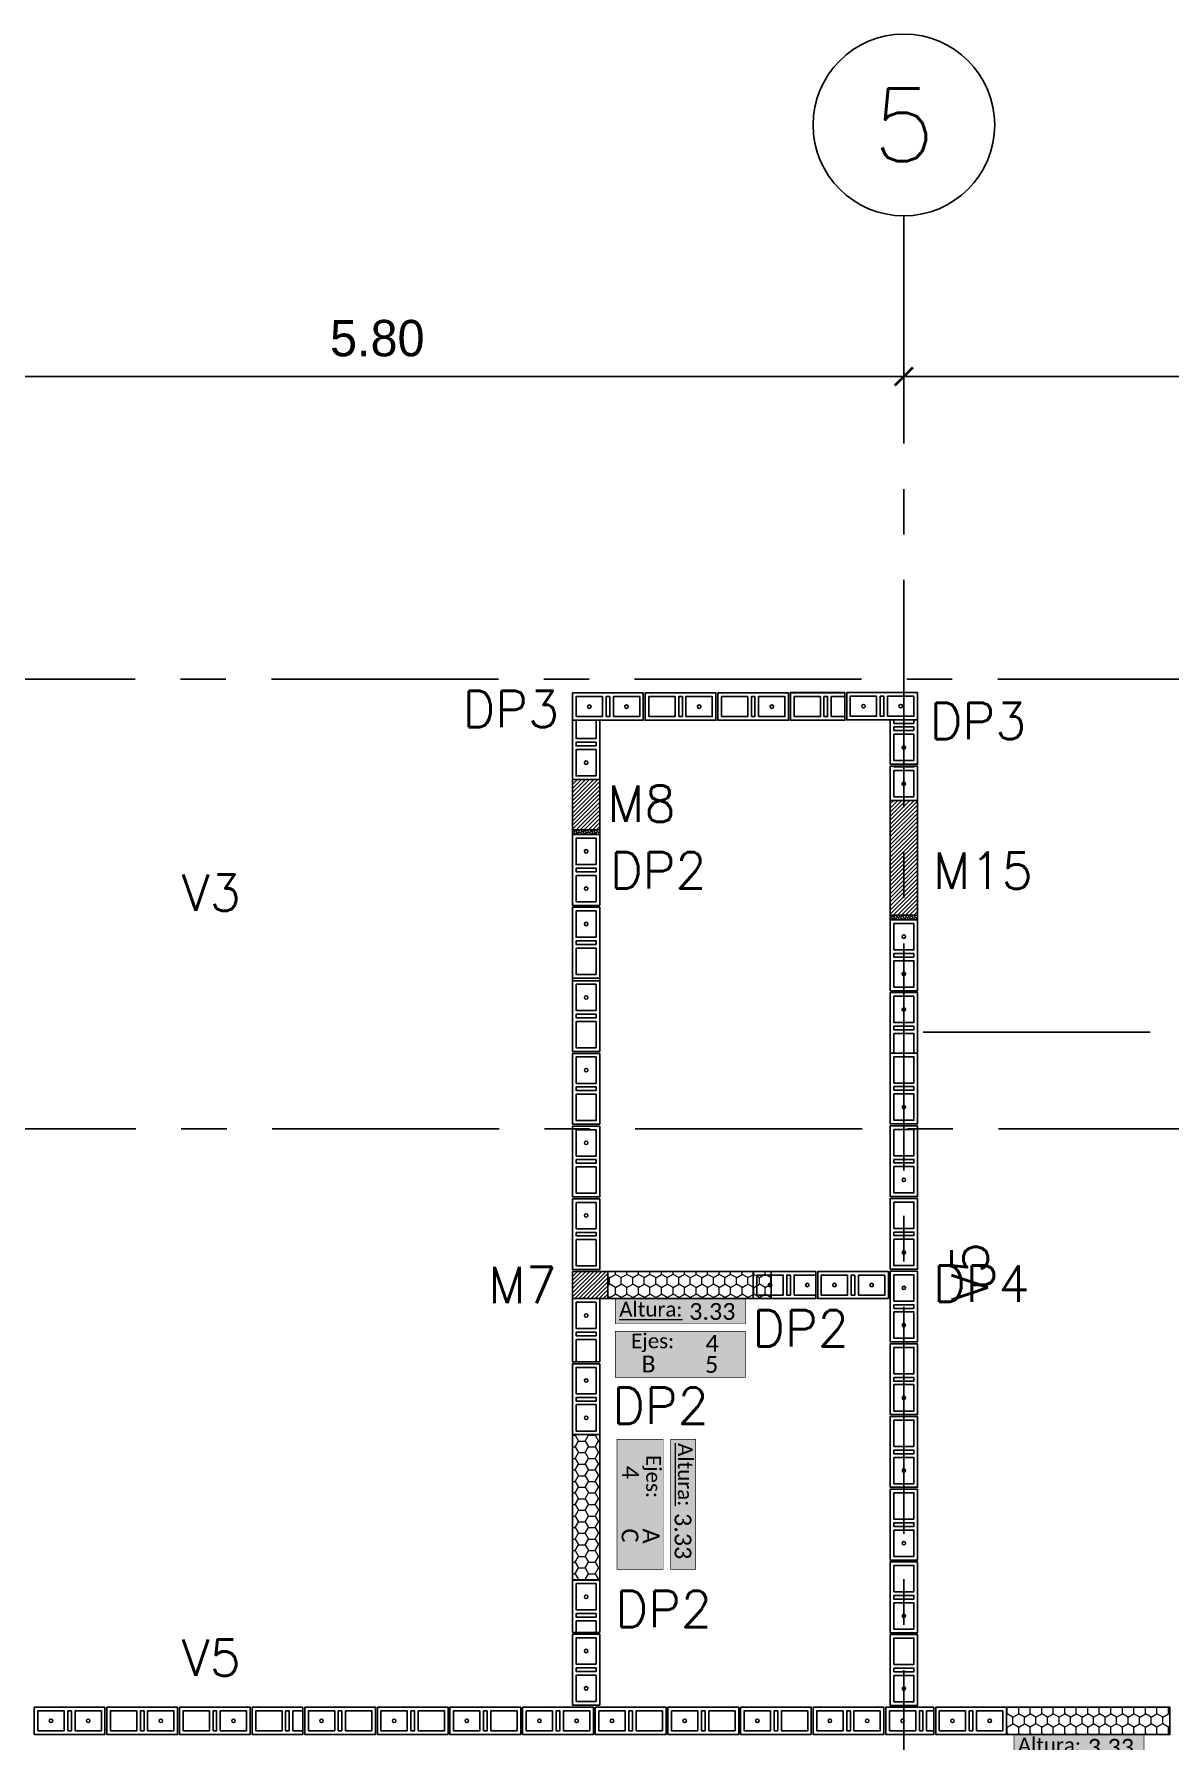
# Model space of a CAD drawing. Header units: metres. Extents: x -32.5 to 8.2, y -20.5 to 12.4.
# Drawn here: x -7.38 to -1.12, y 3 to 12.39 of the extents above; entities that cross this region are included whole.
import ezdxf
from ezdxf.enums import TextEntityAlignment as Align
from ezdxf.xclip import XClip

# ---------------------------------------------------------------- set-up
doc = ezdxf.new("R2010")
doc.units = ezdxf.units.M
doc.header["$XCLIPFRAME"] = 2
doc.linetypes.add('CENTER', pattern=[2, 1.25, -0.25, 0.25, -0.25])
doc.linetypes.add('PHANTOM', pattern=[2.5, 1.25, -0.25, 0.25, -0.25, 0.25, -0.25])
for name, color, linetype in [('BLOCK251', 1, 'Continuous'), ('BLOKS 008', 8, 'Continuous'), ('hatch', 8, 'Continuous'), ('MOCHETAS 004', 4, 'Continuous'), ('N2 Muro de 15cm - Vano puerta', 2, 'Continuous'), ('S-cotas 001', 1, 'Continuous'), ('S-eje 002', 2, 'Continuous'), ('S-ejes 008', 8, 'CENTER'), ('S-hatch 002', 2, 'Continuous'), ('S-secciones 005', 5, 'Continuous'), ('S-text 003', 3, 'Continuous'), ('S-text 006', 6, 'Continuous')]:
    doc.layers.add(name, color=color, linetype=linetype)
doc.styles.add('carlos mini 02', font='calibri.ttf')
doc.styles.add('ROMANS', font='romans')
doc.styles.add('ROTULOS', font='GOTHIC.TTF')
doc.dimstyles.new('DIM_100_2', dxfattribs={"dimtxt": 0.2, "dimasz": 0.1, "dimexe": 0.1, "dimexo": 0.1, "dimgap": 0.15, "dimtad": 0, "dimzin": 0, "dimdsep": 46, "dimtxsty": 'ROTULOS', "dimblk": 'ARCHTICK', "dimcen": 0.1, "dimdle": 0.1, "dimclrd": 256, "dimclre": 256, "dimclrt": 1, "dimaunit": 1, "dimadec": 3, "dimazin": 0, "dimtfac": 1, "dimtix": 1, "dimtmove": 2, "dimatfit": 0, "dimldrblk": 'FLECHA', "dimfxl": 0.25, "dimtvp": 1, "dimtolj": 1, "dimtzin": 0, "dimlwd": -1, "dimlwe": -1, "dimarcsym": 0})
pattern_1 = [(30, (-0.703643, -7e-06), (0.02749634, 0.047625), [0.03175, -0.0635]), (150, (-0.703643, -7e-06), (-0.0549926, 4e-08), [0.03175, -0.0635]), (90, (-0.703643, -7e-06), (-0.02749627, 0.047625), [-0.0635, 0.03175])]

# ---------------------------------------------------------------- blocks, each defined once
blk = doc.blocks.new('*U47')
for points in [[(-0.075, 0.4), (0.075, 0.4), (0.075, 0.21), (-0.075, 0.21)], [(0.055, 0.38), (-0.055, 0.38), (-0.055, 0.235), (0.055, 0.235)]]:
    blk.add_lwpolyline(points, close=True)
at = {"color": 251}
blk.add_lwpolyline([(-0.075, 0.2), (0.075, 0.2)], dxfattribs=at)
blk.add_lwpolyline([(0.055, 0.21), (0.055, 0.215), (-0.055, 0.215), (-0.055, 0.21)])
at = {"color": 3}
blk.add_circle((0, 0.3075), 0.00953, dxfattribs=at)
blk = doc.blocks.new('*U48')
for points in [[(-0.075, 0.4), (0.075, 0.4), (0.075, 0.01), (-0.075, 0.01)], [(0.055, 0.38), (-0.055, 0.38), (-0.055, 0.235), (0.055, 0.235)], [(0.055, 0.215), (-0.055, 0.215), (-0.055, 0.195), (0.055, 0.195)], [(0.055, 0.175), (-0.055, 0.175), (-0.055, 0.03), (0.055, 0.03)]]:
    blk.add_lwpolyline(points, close=True)
at = {"color": 251}
blk.add_lwpolyline([(-0.075, 0), (0.075, 0)], dxfattribs=at)
at = {"color": 3}
for centre in [(0, 0.3075), (0, 0.1025)]:
    blk.add_circle(centre, 0.00953, dxfattribs=at)
blk = doc.blocks.new('*U49')
for points in [[(-0.075, 0.4), (0.075, 0.4), (0.075, 0.01), (-0.075, 0.01)], [(0.055, 0.38), (-0.055, 0.38), (-0.055, 0.235), (0.055, 0.235)], [(0.055, 0.215), (-0.055, 0.215), (-0.055, 0.195), (0.055, 0.195)], [(0.055, 0.175), (-0.055, 0.175), (-0.055, 0.03), (0.055, 0.03)]]:
    blk.add_lwpolyline(points, close=True)
at = {"color": 251}
blk.add_lwpolyline([(-0.075, 0), (0.075, 0)], dxfattribs=at)
at = {"color": 3}
blk.add_circle((0, 0.1025), 0.00953, dxfattribs=at)
blk = doc.blocks.new('*U50')
for points in [[(-0.075, 0.4), (0.075, 0.4), (0.075, 0.01), (-0.075, 0.01)], [(0.055, 0.38), (-0.055, 0.38), (-0.055, 0.235), (0.055, 0.235)], [(0.055, 0.215), (-0.055, 0.215), (-0.055, 0.195), (0.055, 0.195)], [(0.055, 0.175), (-0.055, 0.175), (-0.055, 0.03), (0.055, 0.03)]]:
    blk.add_lwpolyline(points, close=True)
at = {"color": 251}
blk.add_lwpolyline([(-0.075, 0), (0.075, 0)], dxfattribs=at)
at = {"color": 3}
blk.add_circle((0, 0.1025), 0.00953, dxfattribs=at)
blk = doc.blocks.new('*U29')
for points in [[(-0.075, 0.4), (0.075, 0.4), (0.075, 0.01), (-0.075, 0.01)], [(0.055, 0.38), (-0.055, 0.38), (-0.055, 0.235), (0.055, 0.235)], [(0.055, 0.215), (-0.055, 0.215), (-0.055, 0.195), (0.055, 0.195)], [(0.055, 0.175), (-0.055, 0.175), (-0.055, 0.03), (0.055, 0.03)]]:
    blk.add_lwpolyline(points, close=True)
at = {"color": 251}
blk.add_lwpolyline([(-0.075, 0), (0.075, 0)], dxfattribs=at)
at = {"color": 3}
for centre in [(0, 0.3075), (0, 0.1025)]:
    blk.add_circle(centre, 0.00953, dxfattribs=at)
blk = doc.blocks.new('*U51')
for points in [[(-0.075, 0.4), (0.075, 0.4), (0.075, 0.01), (-0.075, 0.01)], [(0.055, 0.38), (-0.055, 0.38), (-0.055, 0.235), (0.055, 0.235)], [(0.055, 0.215), (-0.055, 0.215), (-0.055, 0.195), (0.055, 0.195)], [(0.055, 0.175), (-0.055, 0.175), (-0.055, 0.03), (0.055, 0.03)]]:
    blk.add_lwpolyline(points, close=True)
blk = doc.blocks.new('*U279')
for points in [[(-0.075, 0.4), (0.075, 0.4), (0.075, 0.01), (-0.075, 0.01)], [(0.055, 0.38), (-0.055, 0.38), (-0.055, 0.235), (0.055, 0.235)], [(0.055, 0.215), (-0.055, 0.215), (-0.055, 0.195), (0.055, 0.195)], [(0.055, 0.175), (-0.055, 0.175), (-0.055, 0.03), (0.055, 0.03)]]:
    blk.add_lwpolyline(points, close=True)
at = {"color": 251}
blk.add_lwpolyline([(-0.075, 0), (0.075, 0)], dxfattribs=at)
at = {"color": 3}
for centre in [(0, 0.3075), (0, 0.1025)]:
    blk.add_circle(centre, 0.00953, dxfattribs=at)
blk = doc.blocks.new('*U280')
for points in [[(-0.075, 0.4), (0.075, 0.4), (0.075, 0.01), (-0.075, 0.01)], [(0.055, 0.38), (-0.055, 0.38), (-0.055, 0.235), (0.055, 0.235)], [(0.055, 0.215), (-0.055, 0.215), (-0.055, 0.195), (0.055, 0.195)], [(0.055, 0.175), (-0.055, 0.175), (-0.055, 0.03), (0.055, 0.03)]]:
    blk.add_lwpolyline(points, close=True)
at = {"color": 251}
blk.add_lwpolyline([(-0.075, 0), (0.075, 0)], dxfattribs=at)
at = {"color": 3}
blk.add_circle((0, 0.1025), 0.00953, dxfattribs=at)
blk = doc.blocks.new('*U281')
for points in [[(-0.075, 0.4), (0.075, 0.4), (0.075, 0.01), (-0.075, 0.01)], [(0.055, 0.38), (-0.055, 0.38), (-0.055, 0.235), (0.055, 0.235)], [(0.055, 0.215), (-0.055, 0.215), (-0.055, 0.195), (0.055, 0.195)], [(0.055, 0.175), (-0.055, 0.175), (-0.055, 0.03), (0.055, 0.03)]]:
    blk.add_lwpolyline(points, close=True)
at = {"color": 251}
blk.add_lwpolyline([(-0.075, 0), (0.075, 0)], dxfattribs=at)
at = {"color": 3}
blk.add_circle((0, 0.1025), 0.00953, dxfattribs=at)
blk = doc.blocks.new('*U282')
for points in [[(-0.075, 0.4), (0.075, 0.4), (0.075, 0.01), (-0.075, 0.01)], [(0.055, 0.38), (-0.055, 0.38), (-0.055, 0.235), (0.055, 0.235)], [(0.055, 0.215), (-0.055, 0.215), (-0.055, 0.195), (0.055, 0.195)], [(0.055, 0.175), (-0.055, 0.175), (-0.055, 0.03), (0.055, 0.03)]]:
    blk.add_lwpolyline(points, close=True)
at = {"color": 251}
blk.add_lwpolyline([(-0.075, 0), (0.075, 0)], dxfattribs=at)
at = {"color": 3}
blk.add_circle((0, 0.3075), 0.00953, dxfattribs=at)
blk = doc.blocks.new('*U283')
for points in [[(-0.075, 0.4), (0.075, 0.4), (0.075, 0.01), (-0.075, 0.01)], [(0.055, 0.38), (-0.055, 0.38), (-0.055, 0.235), (0.055, 0.235)], [(0.055, 0.215), (-0.055, 0.215), (-0.055, 0.195), (0.055, 0.195)], [(0.055, 0.175), (-0.055, 0.175), (-0.055, 0.03), (0.055, 0.03)]]:
    blk.add_lwpolyline(points, close=True)
blk = doc.blocks.new('*U254')
for points in [[(-0.075, 0.4), (0.075, 0.4), (0.075, 0.01), (-0.075, 0.01)], [(0.055, 0.38), (-0.055, 0.38), (-0.055, 0.235), (0.055, 0.235)], [(0.055, 0.215), (-0.055, 0.215), (-0.055, 0.195), (0.055, 0.195)], [(0.055, 0.175), (-0.055, 0.175), (-0.055, 0.03), (0.055, 0.03)]]:
    blk.add_lwpolyline(points, close=True)
at = {"color": 251}
blk.add_lwpolyline([(-0.075, 0), (0.075, 0)], dxfattribs=at)
at = {"color": 3}
blk.add_circle((0, 0.1025), 0.00953, dxfattribs=at)
blk = doc.blocks.new('*U285')
for points in [[(-0.075, 0.4), (0.075, 0.4), (0.075, 0.01), (-0.075, 0.01)], [(0.055, 0.38), (-0.055, 0.38), (-0.055, 0.235), (0.055, 0.235)], [(0.055, 0.215), (-0.055, 0.215), (-0.055, 0.195), (0.055, 0.195)], [(0.055, 0.175), (-0.055, 0.175), (-0.055, 0.03), (0.055, 0.03)]]:
    blk.add_lwpolyline(points, close=True)
at = {"color": 251}
blk.add_lwpolyline([(-0.075, 0), (0.075, 0)], dxfattribs=at)
at = {"color": 3}
for centre in [(0, 0.3075), (0, 0.1025)]:
    blk.add_circle(centre, 0.00953, dxfattribs=at)
blk = doc.blocks.new('*U286')
for points in [[(-0.075, 0.4), (0.075, 0.4), (0.075, 0.01), (-0.075, 0.01)], [(0.055, 0.38), (-0.055, 0.38), (-0.055, 0.235), (0.055, 0.235)], [(0.055, 0.215), (-0.055, 0.215), (-0.055, 0.195), (0.055, 0.195)], [(0.055, 0.175), (-0.055, 0.175), (-0.055, 0.03), (0.055, 0.03)]]:
    blk.add_lwpolyline(points, close=True)
at = {"color": 251}
blk.add_lwpolyline([(-0.075, 0), (0.075, 0)], dxfattribs=at)
at = {"color": 3}
blk.add_circle((0, 0.1025), 0.00953, dxfattribs=at)
blk = doc.blocks.new('*U287')
for points in [[(-0.075, 0.4), (0.075, 0.4), (0.075, 0.01), (-0.075, 0.01)], [(0.055, 0.38), (-0.055, 0.38), (-0.055, 0.235), (0.055, 0.235)], [(0.055, 0.215), (-0.055, 0.215), (-0.055, 0.195), (0.055, 0.195)], [(0.055, 0.175), (-0.055, 0.175), (-0.055, 0.03), (0.055, 0.03)]]:
    blk.add_lwpolyline(points, close=True)
at = {"color": 251}
blk.add_lwpolyline([(-0.075, 0), (0.075, 0)], dxfattribs=at)
at = {"color": 3}
blk.add_circle((0, 0.1025), 0.00953, dxfattribs=at)
blk = doc.blocks.new('*U288')
for points in [[(-0.075, 0.4), (0.075, 0.4), (0.075, 0.01), (-0.075, 0.01)], [(0.055, 0.38), (-0.055, 0.38), (-0.055, 0.235), (0.055, 0.235)], [(0.055, 0.215), (-0.055, 0.215), (-0.055, 0.195), (0.055, 0.195)], [(0.055, 0.175), (-0.055, 0.175), (-0.055, 0.03), (0.055, 0.03)]]:
    blk.add_lwpolyline(points, close=True)
at = {"color": 251}
blk.add_lwpolyline([(-0.075, 0), (0.075, 0)], dxfattribs=at)
at = {"color": 3}
blk.add_circle((0, 0.1025), 0.00953, dxfattribs=at)
blk = doc.blocks.new('*U290')
for points in [[(-0.075, 0.4), (0.075, 0.4), (0.075, 0.01), (-0.075, 0.01)], [(0.055, 0.38), (-0.055, 0.38), (-0.055, 0.235), (0.055, 0.235)], [(0.055, 0.215), (-0.055, 0.215), (-0.055, 0.195), (0.055, 0.195)], [(0.055, 0.175), (-0.055, 0.175), (-0.055, 0.03), (0.055, 0.03)]]:
    blk.add_lwpolyline(points, close=True)
at = {"color": 251}
blk.add_lwpolyline([(-0.075, 0), (0.075, 0)], dxfattribs=at)
at = {"color": 3}
for centre in [(0, 0.3075), (0, 0.1025)]:
    blk.add_circle(centre, 0.00953, dxfattribs=at)
blk = doc.blocks.new('*U260')
for points in [[(-0.075, 0.4), (0.075, 0.4), (0.075, 0.01), (-0.075, 0.01)], [(0.055, 0.38), (-0.055, 0.38), (-0.055, 0.235), (0.055, 0.235)], [(0.055, 0.215), (-0.055, 0.215), (-0.055, 0.195), (0.055, 0.195)], [(0.055, 0.175), (-0.055, 0.175), (-0.055, 0.03), (0.055, 0.03)]]:
    blk.add_lwpolyline(points, close=True)
at = {"color": 251}
blk.add_lwpolyline([(-0.075, 0), (0.075, 0)], dxfattribs=at)
at = {"color": 3}
for centre in [(0, 0.3075), (0, 0.1025)]:
    blk.add_circle(centre, 0.00953, dxfattribs=at)
blk = doc.blocks.new('*U289')
for points in [[(-0.075, 0.4), (0.075, 0.4), (0.075, 0.01), (-0.075, 0.01)], [(0.055, 0.38), (-0.055, 0.38), (-0.055, 0.235), (0.055, 0.235)], [(0.055, 0.215), (-0.055, 0.215), (-0.055, 0.195), (0.055, 0.195)], [(0.055, 0.175), (-0.055, 0.175), (-0.055, 0.03), (0.055, 0.03)]]:
    blk.add_lwpolyline(points, close=True)
at = {"color": 3}
blk.add_circle((0, 0.3075), 0.00953, dxfattribs=at)
blk = doc.blocks.new('*U284')
for points in [[(-0.075, 0.4), (0.075, 0.4), (0.075, 0.01), (-0.075, 0.01)], [(0.055, 0.38), (-0.055, 0.38), (-0.055, 0.235), (0.055, 0.235)], [(0.055, 0.215), (-0.055, 0.215), (-0.055, 0.195), (0.055, 0.195)], [(0.055, 0.175), (-0.055, 0.175), (-0.055, 0.03), (0.055, 0.03)]]:
    blk.add_lwpolyline(points, close=True)
at = {"color": 251}
blk.add_lwpolyline([(-0.075, 0), (0.075, 0)], dxfattribs=at)
at = {"color": 3}
blk.add_circle((0, 0.3075), 0.00953, dxfattribs=at)
blk = doc.blocks.new('*U268')
for points in [[(-0.075, 0.4), (0.075, 0.4), (0.075, 0.01), (-0.075, 0.01)], [(0.055, 0.38), (-0.055, 0.38), (-0.055, 0.235), (0.055, 0.235)], [(0.055, 0.215), (-0.055, 0.215), (-0.055, 0.195), (0.055, 0.195)], [(0.055, 0.175), (-0.055, 0.175), (-0.055, 0.03), (0.055, 0.03)]]:
    blk.add_lwpolyline(points, close=True)
at = {"color": 251}
blk.add_lwpolyline([(-0.075, 0), (0.075, 0)], dxfattribs=at)
at = {"color": 3}
for centre in [(0, 0.3075), (0, 0.1025)]:
    blk.add_circle(centre, 0.00953, dxfattribs=at)
blk = doc.blocks.new('*U269')
for points in [[(-0.075, 0.4), (0.075, 0.4), (0.075, 0.01), (-0.075, 0.01)], [(0.055, 0.38), (-0.055, 0.38), (-0.055, 0.235), (0.055, 0.235)], [(0.055, 0.215), (-0.055, 0.215), (-0.055, 0.195), (0.055, 0.195)], [(0.055, 0.175), (-0.055, 0.175), (-0.055, 0.03), (0.055, 0.03)]]:
    blk.add_lwpolyline(points, close=True)
at = {"color": 251}
blk.add_lwpolyline([(-0.075, 0), (0.075, 0)], dxfattribs=at)
at = {"color": 3}
blk.add_circle((0, 0.1025), 0.00953, dxfattribs=at)
blk = doc.blocks.new('*U270')
for points in [[(-0.075, 0.4), (0.075, 0.4), (0.075, 0.01), (-0.075, 0.01)], [(0.055, 0.38), (-0.055, 0.38), (-0.055, 0.235), (0.055, 0.235)], [(0.055, 0.215), (-0.055, 0.215), (-0.055, 0.195), (0.055, 0.195)], [(0.055, 0.175), (-0.055, 0.175), (-0.055, 0.03), (0.055, 0.03)]]:
    blk.add_lwpolyline(points, close=True)
at = {"color": 251}
blk.add_lwpolyline([(-0.075, 0), (0.075, 0)], dxfattribs=at)
at = {"color": 3}
blk.add_circle((0, 0.1025), 0.00953, dxfattribs=at)
blk = doc.blocks.new('*U247')
for points in [[(-0.075, 0.4), (0.075, 0.4), (0.075, 0.01), (-0.075, 0.01)], [(0.055, 0.38), (-0.055, 0.38), (-0.055, 0.235), (0.055, 0.235)], [(0.055, 0.215), (-0.055, 0.215), (-0.055, 0.195), (0.055, 0.195)], [(0.055, 0.175), (-0.055, 0.175), (-0.055, 0.03), (0.055, 0.03)]]:
    blk.add_lwpolyline(points, close=True)
at = {"color": 251}
blk.add_lwpolyline([(-0.075, 0), (0.075, 0)], dxfattribs=at)
at = {"color": 3}
for centre in [(0, 0.3075), (0, 0.1025)]:
    blk.add_circle(centre, 0.00953, dxfattribs=at)
blk = doc.blocks.new('*U271')
for points in [[(-0.075, 0.4), (0.075, 0.4), (0.075, 0.01), (-0.075, 0.01)], [(0.055, 0.38), (-0.055, 0.38), (-0.055, 0.235), (0.055, 0.235)], [(0.055, 0.215), (-0.055, 0.215), (-0.055, 0.195), (0.055, 0.195)], [(0.055, 0.175), (-0.055, 0.175), (-0.055, 0.03), (0.055, 0.03)]]:
    blk.add_lwpolyline(points, close=True)
at = {"color": 3}
blk.add_circle((0, 0.3075), 0.00953, dxfattribs=at)
blk = doc.blocks.new('*U262')
for points in [[(-0.075, 0.4), (0.075, 0.4), (0.075, 0.01), (-0.075, 0.01)], [(0.055, 0.38), (-0.055, 0.38), (-0.055, 0.235), (0.055, 0.235)], [(0.055, 0.215), (-0.055, 0.215), (-0.055, 0.195), (0.055, 0.195)], [(0.055, 0.175), (-0.055, 0.175), (-0.055, 0.03), (0.055, 0.03)]]:
    blk.add_lwpolyline(points, close=True)
at = {"color": 251}
blk.add_lwpolyline([(-0.075, 0), (0.075, 0)], dxfattribs=at)
at = {"color": 3}
blk.add_circle((0, 0.1025), 0.00953, dxfattribs=at)
blk = doc.blocks.new('*U263')
for points in [[(-0.075, 0.4), (0.075, 0.4), (0.075, 0.01), (-0.075, 0.01)], [(0.055, 0.38), (-0.055, 0.38), (-0.055, 0.235), (0.055, 0.235)], [(0.055, 0.215), (-0.055, 0.215), (-0.055, 0.195), (0.055, 0.195)], [(0.055, 0.175), (-0.055, 0.175), (-0.055, 0.03), (0.055, 0.03)]]:
    blk.add_lwpolyline(points, close=True)
at = {"color": 251}
blk.add_lwpolyline([(-0.075, 0), (0.075, 0)], dxfattribs=at)
at = {"color": 3}
blk.add_circle((0, 0.1025), 0.00953, dxfattribs=at)
blk = doc.blocks.new('*U264')
for points in [[(-0.075, 0.4), (0.075, 0.4), (0.075, 0.01), (-0.075, 0.01)], [(0.055, 0.38), (-0.055, 0.38), (-0.055, 0.235), (0.055, 0.235)], [(0.055, 0.215), (-0.055, 0.215), (-0.055, 0.195), (0.055, 0.195)], [(0.055, 0.175), (-0.055, 0.175), (-0.055, 0.03), (0.055, 0.03)]]:
    blk.add_lwpolyline(points, close=True)
at = {"color": 251}
blk.add_lwpolyline([(-0.075, 0), (0.075, 0)], dxfattribs=at)
at = {"color": 3}
blk.add_circle((0, 0.1025), 0.00953, dxfattribs=at)
blk = doc.blocks.new('*U265')
for points in [[(-0.075, 0.4), (0.075, 0.4), (0.075, 0.01), (-0.075, 0.01)], [(0.055, 0.38), (-0.055, 0.38), (-0.055, 0.235), (0.055, 0.235)], [(0.055, 0.215), (-0.055, 0.215), (-0.055, 0.195), (0.055, 0.195)], [(0.055, 0.175), (-0.055, 0.175), (-0.055, 0.03), (0.055, 0.03)]]:
    blk.add_lwpolyline(points, close=True)
at = {"color": 251}
blk.add_lwpolyline([(-0.075, 0), (0.075, 0)], dxfattribs=at)
at = {"color": 3}
blk.add_circle((0, 0.1025), 0.00953, dxfattribs=at)
blk = doc.blocks.new('*U266')
for points in [[(-0.075, 0.4), (0.075, 0.4), (0.075, 0.01), (-0.075, 0.01)], [(0.055, 0.38), (-0.055, 0.38), (-0.055, 0.235), (0.055, 0.235)], [(0.055, 0.215), (-0.055, 0.215), (-0.055, 0.195), (0.055, 0.195)], [(0.055, 0.175), (-0.055, 0.175), (-0.055, 0.03), (0.055, 0.03)]]:
    blk.add_lwpolyline(points, close=True)
at = {"color": 251}
blk.add_lwpolyline([(-0.075, 0), (0.075, 0)], dxfattribs=at)
at = {"color": 3}
blk.add_circle((0, 0.1025), 0.00953, dxfattribs=at)
blk = doc.blocks.new('*U267')
for points in [[(-0.075, 0.4), (0.075, 0.4), (0.075, 0.01), (-0.075, 0.01)], [(0.055, 0.38), (-0.055, 0.38), (-0.055, 0.235), (0.055, 0.235)], [(0.055, 0.215), (-0.055, 0.215), (-0.055, 0.195), (0.055, 0.195)], [(0.055, 0.175), (-0.055, 0.175), (-0.055, 0.03), (0.055, 0.03)]]:
    blk.add_lwpolyline(points, close=True)
at = {"color": 251}
blk.add_lwpolyline([(-0.075, 0), (0.075, 0)], dxfattribs=at)
at = {"color": 3}
blk.add_circle((0, 0.1025), 0.00953, dxfattribs=at)
blk = doc.blocks.new('*U272')
for points in [[(-0.075, 0.4), (0.075, 0.4), (0.075, 0.01), (-0.075, 0.01)], [(0.055, 0.38), (-0.055, 0.38), (-0.055, 0.235), (0.055, 0.235)], [(0.055, 0.215), (-0.055, 0.215), (-0.055, 0.195), (0.055, 0.195)], [(0.055, 0.175), (-0.055, 0.175), (-0.055, 0.03), (0.055, 0.03)]]:
    blk.add_lwpolyline(points, close=True)
at = {"color": 251}
blk.add_lwpolyline([(-0.075, 0), (0.075, 0)], dxfattribs=at)
at = {"color": 3}
for centre in [(0, 0.3075), (0, 0.1025)]:
    blk.add_circle(centre, 0.00953, dxfattribs=at)
blk = doc.blocks.new('*U273')
for points in [[(-0.075, 0.4), (0.075, 0.4), (0.075, 0.01), (-0.075, 0.01)], [(0.055, 0.38), (-0.055, 0.38), (-0.055, 0.235), (0.055, 0.235)], [(0.055, 0.215), (-0.055, 0.215), (-0.055, 0.195), (0.055, 0.195)], [(0.055, 0.175), (-0.055, 0.175), (-0.055, 0.03), (0.055, 0.03)]]:
    blk.add_lwpolyline(points, close=True)
at = {"color": 251}
blk.add_lwpolyline([(-0.075, 0), (0.075, 0)], dxfattribs=at)
at = {"color": 3}
for centre in [(0, 0.3075), (0, 0.1025)]:
    blk.add_circle(centre, 0.00953, dxfattribs=at)
blk = doc.blocks.new('*U236')
for points in [[(-0.075, 0.4), (0.075, 0.4), (0.075, 0.01), (-0.075, 0.01)], [(0.055, 0.38), (-0.055, 0.38), (-0.055, 0.235), (0.055, 0.235)], [(0.055, 0.215), (-0.055, 0.215), (-0.055, 0.195), (0.055, 0.195)], [(0.055, 0.175), (-0.055, 0.175), (-0.055, 0.03), (0.055, 0.03)]]:
    blk.add_lwpolyline(points, close=True)
at = {"color": 251}
blk.add_lwpolyline([(-0.075, 0), (0.075, 0)], dxfattribs=at)
at = {"color": 3}
for centre in [(0, 0.3075), (0, 0.1025)]:
    blk.add_circle(centre, 0.00953, dxfattribs=at)
blk = doc.blocks.new('*U237')
for points in [[(-0.075, 0.4), (0.075, 0.4), (0.075, 0.01), (-0.075, 0.01)], [(0.055, 0.38), (-0.055, 0.38), (-0.055, 0.235), (0.055, 0.235)], [(0.055, 0.215), (-0.055, 0.215), (-0.055, 0.195), (0.055, 0.195)], [(0.055, 0.175), (-0.055, 0.175), (-0.055, 0.03), (0.055, 0.03)]]:
    blk.add_lwpolyline(points, close=True)
at = {"color": 3}
blk.add_circle((0, 0.3075), 0.00953, dxfattribs=at)
blk = doc.blocks.new('*U340')
for points in [[(-0.075, 0.4), (0.075, 0.4), (0.075, 0.01), (-0.075, 0.01)], [(0.055, 0.38), (-0.055, 0.38), (-0.055, 0.235), (0.055, 0.235)], [(0.055, 0.215), (-0.055, 0.215), (-0.055, 0.195), (0.055, 0.195)], [(0.055, 0.175), (-0.055, 0.175), (-0.055, 0.03), (0.055, 0.03)]]:
    blk.add_lwpolyline(points, close=True)
at = {"color": 251}
blk.add_lwpolyline([(-0.075, 0), (0.075, 0)], dxfattribs=at)
at = {"color": 3}
blk.add_circle((0, 0.3075), 0.00953, dxfattribs=at)
blk = doc.blocks.new('*U341')
for points in [[(-0.075, 0.4), (0.075, 0.4), (0.075, 0.01), (-0.075, 0.01)], [(0.055, 0.38), (-0.055, 0.38), (-0.055, 0.235), (0.055, 0.235)], [(0.055, 0.215), (-0.055, 0.215), (-0.055, 0.195), (0.055, 0.195)], [(0.055, 0.175), (-0.055, 0.175), (-0.055, 0.03), (0.055, 0.03)]]:
    blk.add_lwpolyline(points, close=True)
at = {"color": 251}
blk.add_lwpolyline([(-0.075, 0), (0.075, 0)], dxfattribs=at)
at = {"color": 3}
blk.add_circle((0, 0.3075), 0.00953, dxfattribs=at)
blk = doc.blocks.new('*U339')
for points in [[(-0.075, 0.4), (0.075, 0.4), (0.075, 0.01), (-0.075, 0.01)], [(0.055, 0.38), (-0.055, 0.38), (-0.055, 0.235), (0.055, 0.235)], [(0.055, 0.215), (-0.055, 0.215), (-0.055, 0.195), (0.055, 0.195)], [(0.055, 0.175), (-0.055, 0.175), (-0.055, 0.03), (0.055, 0.03)]]:
    blk.add_lwpolyline(points, close=True)
at = {"color": 3}
blk.add_circle((0, 0.3075), 0.00953, dxfattribs=at)
blk = doc.blocks.new('*U342')
for points in [[(-0.075, 0.4), (0.075, 0.4), (0.075, 0.01), (-0.075, 0.01)], [(0.055, 0.38), (-0.055, 0.38), (-0.055, 0.235), (0.055, 0.235)], [(0.055, 0.215), (-0.055, 0.215), (-0.055, 0.195), (0.055, 0.195)], [(0.055, 0.175), (-0.055, 0.175), (-0.055, 0.03), (0.055, 0.03)]]:
    blk.add_lwpolyline(points, close=True)
at = {"color": 251}
blk.add_lwpolyline([(-0.075, 0), (0.075, 0)], dxfattribs=at)
at = {"color": 3}
blk.add_circle((0, 0.3075), 0.00953, dxfattribs=at)
blk = doc.blocks.new('*U291')
for points in [[(-0.075, 0.4), (0.075, 0.4), (0.075, 0.01), (-0.075, 0.01)], [(0.055, 0.38), (-0.055, 0.38), (-0.055, 0.235), (0.055, 0.235)], [(0.055, 0.215), (-0.055, 0.215), (-0.055, 0.195), (0.055, 0.195)], [(0.055, 0.175), (-0.055, 0.175), (-0.055, 0.03), (0.055, 0.03)]]:
    blk.add_lwpolyline(points, close=True)
at = {"color": 251}
blk.add_lwpolyline([(-0.075, 0), (0.075, 0)], dxfattribs=at)
at = {"color": 3}
for centre in [(0, 0.3075), (0, 0.1025)]:
    blk.add_circle(centre, 0.00953, dxfattribs=at)
blk = doc.blocks.new('*U309')
for points in [[(-0.075, 0.4), (0.075, 0.4), (0.075, 0.01), (-0.075, 0.01)], [(0.055, 0.38), (-0.055, 0.38), (-0.055, 0.235), (0.055, 0.235)], [(0.055, 0.215), (-0.055, 0.215), (-0.055, 0.195), (0.055, 0.195)], [(0.055, 0.175), (-0.055, 0.175), (-0.055, 0.03), (0.055, 0.03)]]:
    blk.add_lwpolyline(points, close=True)
at = {"color": 3}
blk.add_circle((0, 0.3075), 0.00953, dxfattribs=at)
blk = doc.blocks.new('*U310')
for points in [[(-0.075, 0.4), (0.075, 0.4), (0.075, 0.01), (-0.075, 0.01)], [(0.055, 0.38), (-0.055, 0.38), (-0.055, 0.235), (0.055, 0.235)], [(0.055, 0.215), (-0.055, 0.215), (-0.055, 0.195), (0.055, 0.195)], [(0.055, 0.175), (-0.055, 0.175), (-0.055, 0.03), (0.055, 0.03)]]:
    blk.add_lwpolyline(points, close=True)
at = {"color": 251}
blk.add_lwpolyline([(-0.075, 0), (0.075, 0)], dxfattribs=at)
at = {"color": 3}
blk.add_circle((0, 0.3075), 0.00953, dxfattribs=at)
blk = doc.blocks.new('_ArchTick')
at = {"color": 0, "linetype": 'ByBlock', "lineweight": -2, "const_width": 0.15}
blk.add_lwpolyline([(-0.5, -0.5), (0.5, 0.5)], dxfattribs=at)
blk = doc.blocks.new('*D482')
at = {"layer": 'Defpoints', "color": 0, "transparency": 16777216}
for p in [(-2.5862, 10.5095), (-2.5862, 10.5095), (1.8138, 10.5095)]:
    blk.add_point(p, dxfattribs=at)
at = {"layer": 'S-cotas 001', "transparency": 16777216}
blk.add_line((1.9138, 10.5095), (-2.6862, 10.5095), dxfattribs=at)
at = {"layer": 'S-cotas 001', "transparency": 16777216, "xscale": 0.1, "yscale": 0.1, "zscale": 0.1, "rotation": 180}
blk.add_blockref('_ArchTick', (-2.5862, 10.5095), dxfattribs=at)
at = {"layer": 'S-cotas 001', "transparency": 16777216, "xscale": 0.1, "yscale": 0.1, "zscale": 0.1}
blk.add_blockref('_ArchTick', (1.8138, 10.5095), dxfattribs=at)
at = {"layer": 'S-cotas 001', "color": 1, "transparency": 16777216, "insert": (-0.3862, 10.7195), "char_height": 0.2, "attachment_point": 5, "style": 'ROTULOS'}
blk.add_mtext('\\A1;4.40', dxfattribs=at)
blk = doc.blocks.new('FLECHA')
h = blk.add_hatch(color=256)
edge = h.paths.add_edge_path()
edge.add_line((-0.76, -0.716), (-0.346, 0))
edge.add_line((-0.346, 0), (-0.76, 0.716))
edge.add_arc((-0.63, 0.791), 0.15, 30, 210, ccw=False)
edge.add_line((-0.5, 0.866), (0, 0))
edge.add_line((0, 0), (-0.5, -0.866))
edge.add_arc((-0.63, -0.791), 0.15, 150, 330, ccw=False)
blk.add_line((-0.346, 0), (-1.83, 0))
blk.add_lwpolyline([(-0.76, -0.716), (-0.346, 0), (-0.76, 0.716, -1), (-0.5, 0.866), (0, 0), (-0.5, -0.866, -1)], format="xyb", close=True)
blk = doc.blocks.new('*D493')
at = {"layer": 'Defpoints', "color": 0, "transparency": 16777216}
for p in [(-8.3862, 10.5095), (-8.3862, 10.5095), (-2.5862, 10.5095)]:
    blk.add_point(p, dxfattribs=at)
at = {"layer": 'S-cotas 001', "transparency": 16777216}
blk.add_line((-2.4862, 10.5095), (-8.4862, 10.5095), dxfattribs=at)
at = {"layer": 'S-cotas 001', "transparency": 16777216, "xscale": 0.1, "yscale": 0.1, "zscale": 0.1, "rotation": 180}
blk.add_blockref('_ArchTick', (-8.3862, 10.5095), dxfattribs=at)
at = {"layer": 'S-cotas 001', "transparency": 16777216, "xscale": 0.1, "yscale": 0.1, "zscale": 0.1}
blk.add_blockref('_ArchTick', (-2.5862, 10.5095), dxfattribs=at)
at = {"layer": 'S-cotas 001', "color": 1, "transparency": 16777216, "insert": (-5.4862, 10.7195), "char_height": 0.2, "attachment_point": 5, "style": 'ROTULOS'}
blk.add_mtext('\\A1;5.80', dxfattribs=at)
blk = doc.blocks.new('*U894')
at = {"linetype": 'Continuous', "lineweight": 0}
h = blk.add_hatch(dxfattribs=at)
h.set_pattern_fill('HONEY', color=256, scale=0.01, angle=29.99996, style=0)
h.set_pattern_definition(pattern_1)
h.paths.add_polyline_path([(0, 0.065), (0, -0.065), (0.7795, -0.065), (0.7795, 0.065)])
at = {"ltscale": 0.02}
h = blk.add_hatch(color=251, dxfattribs=at)
h.dxf.hatch_style = 1
h.paths.add_polyline_path([(0.0359, -0.065), (0.6559, -0.065), (0.6559, -0.185), (0.0359, -0.185)])
h = blk.add_hatch(color=251, dxfattribs=at)
h.dxf.hatch_style = 1
h.paths.add_polyline_path([(0.0359, -0.2207), (0.6559, -0.2207), (0.6559, -0.4407), (0.0359, -0.4407)])
blk.add_lwpolyline([(0, -0.065), (0, 0.065), (0.7795, 0.065), (0.7795, -0.065)], close=True)
at = {"color": 18, "linetype": 'Continuous', "lineweight": -3, "true_color": 0x000000, "const_width": 0.003}
for points in [[(0.0359, -0.065), (0.6559, -0.065), (0.6559, -0.185), (0.0359, -0.185)], [(0.0359, -0.2207), (0.6559, -0.2207), (0.6559, -0.4407), (0.0359, -0.4407)]]:
    blk.add_lwpolyline(points, close=True, dxfattribs=at)
at = {"color": 7, "linetype": 'Continuous', "lineweight": 0, "ltscale": 0.02, "char_height": 0.07, "width": 0.534118, "attachment_point": 1, "style": 'carlos mini 02'}
for s, insert in [('{\\LAltura:}', (0.054, -0.0801)), ('Ejes:', (0.1106, -0.2315))]:
    blk.add_mtext(s, dxfattribs=dict(at, insert=insert))
at = {"linetype": 'Continuous', "lineweight": 0, "style": 'carlos mini 02'}
blk.add_attdef('AL.TU', text='', height=0.08, dxfattribs=at).set_placement((0.4981, -0.166), align=Align.CENTER)
for tag, p in [('EP2', (0.4975, -0.2778)), ('EP1', (0.1934, -0.3764)), ('EP3', (0.4949, -0.3789))]:
    blk.add_attdef(tag, text='', height=0.08, dxfattribs=at).set_placement(p, align=Align.MIDDLE_CENTER)
blk = doc.blocks.new('*U905')
at = {"ltscale": 0.02}
h = blk.add_hatch(color=251, dxfattribs=at)
h.dxf.hatch_style = 1
h.paths.add_polyline_path([(0.0221, 0.5232), (0.6421, 0.5232), (0.6421, 0.4032), (0.0221, 0.4032)])
h = blk.add_hatch(color=251, dxfattribs=at)
h.dxf.hatch_style = 1
h.paths.add_polyline_path([(0.0221, 0.3676), (0.6421, 0.3676), (0.6421, 0.1476), (0.0221, 0.1476)])
at = {"linetype": 'Continuous', "lineweight": 0}
h = blk.add_hatch(dxfattribs=at)
h.set_pattern_fill('HONEY', color=256, scale=0.01, angle=29.99996, style=0)
h.set_pattern_definition(pattern_1)
h.paths.add_polyline_path([(0.6933, -0.065), (0.6933, 0.065), (0, 0.065), (0, -0.065)])
at = {"color": 18, "linetype": 'Continuous', "lineweight": -3, "true_color": 0x000000, "const_width": 0.003}
for points in [[(0.0221, 0.5232), (0.6421, 0.5232), (0.6421, 0.4032), (0.0221, 0.4032)], [(0.0221, 0.3676), (0.6421, 0.3676), (0.6421, 0.1476), (0.0221, 0.1476)]]:
    blk.add_lwpolyline(points, close=True, dxfattribs=at)
blk.add_lwpolyline([(0, -0.065), (0, 0.065), (0.6933, 0.065), (0.6933, -0.065)], close=True)
at = {"color": 7, "linetype": 'Continuous', "lineweight": 0, "ltscale": 0.02, "char_height": 0.07, "width": 0.534118, "attachment_point": 1, "style": 'carlos mini 02'}
for s, insert in [('{\\LAltura:}', (0.0403, 0.5082)), ('Ejes:', (0.0969, 0.3567))]:
    blk.add_mtext(s, dxfattribs=dict(at, insert=insert))
at = {"linetype": 'Continuous', "lineweight": 0, "style": 'carlos mini 02'}
blk.add_attdef('AL.TU', text='', height=0.08, dxfattribs=at).set_placement((0.4843, 0.4222), align=Align.CENTER)
for tag, p in [('EP2', (0.4837, 0.3104)), ('EP1', (0.1797, 0.2118)), ('EP3', (0.4811, 0.2093))]:
    blk.add_attdef(tag, text='', height=0.08, dxfattribs=at).set_placement(p, align=Align.MIDDLE_CENTER)

msp = doc.modelspace()

# ---------------------------------------------------------------- hatches: boundary and pattern name
at = {"layer": 'hatch'}
h = msp.add_hatch(dxfattribs=at)
h.set_pattern_fill('HONEY', color=256, scale=0.0025, angle=283.92111)
h.set_pattern_definition([(283.92111344, (-3985.745956, 2295.141278), (0.00953664439, -0.009902733568), [0.0079375, -0.015875]), (43.92111344, (-3985.745956, 2295.141278), (0.003807696642, 0.013210343092), [0.0079375, -0.015875]), (343.92111344, (-3985.745956, 2295.141278), (0.013344341032, 0.003307609524), [-0.015875, 0.0079375])])
h.paths.add_polyline_path([(-4.2612, 8.0151), (-4.4111, 8.0151), (-4.4111, 7.9889), (-4.2612, 7.9889)])
h = msp.add_hatch(dxfattribs=at)
h.set_pattern_fill('HONEY', color=256, scale=0.0025, angle=283.92111)
h.set_pattern_definition([(283.92111344, (-3983.9959916, 2294.671308), (0.00953664439, -0.009902733568), [0.0079375, -0.015875]), (43.92111344, (-3983.9959916, 2294.671308), (0.003807696642, 0.013210343092), [0.0079375, -0.015875]), (343.92111344, (-3983.9959916, 2294.671308), (0.013344341032, 0.003307609524), [-0.015875, 0.0079375])])
h.paths.add_polyline_path([(-2.5112, 7.5451), (-2.6612, 7.5451), (-2.6612, 7.5189), (-2.5112, 7.519)])
at = {"layer": 'S-hatch 002'}
h = msp.add_hatch(dxfattribs=at)
h.set_pattern_fill('ANSI31', color=256, scale=0.005)
h.set_pattern_definition([(45, (-1.750166, 0.37373), (-0.01122532, 0.01122532), [])])
h.paths.add_polyline_path([(-4.3362, 8.2916), (-4.4112, 8.2916), (-4.4112, 8.0151), (-4.3362, 8.0151)])
h.paths.add_polyline_path([(-4.3362, 8.0151), (-4.2612, 8.0151), (-4.2612, 8.2916), (-4.3362, 8.2916)])
h = msp.add_hatch(dxfattribs=at)
h.set_pattern_fill('ANSI31', color=256, scale=0.005)
h.set_pattern_definition([(45, (-0.000165, 0.086598), (-0.01122532, 0.01122532), [])])
h.paths.add_polyline_path([(-2.5862, 8.1783), (-2.6612, 8.1758), (-2.6612, 7.5451), (-2.5862, 7.5451)])
h.paths.add_polyline_path([(-2.5862, 7.5451), (-2.5112, 7.5451), (-2.5112, 8.1758), (-2.5862, 8.1783)])
h = msp.add_hatch(dxfattribs=at)
h.set_pattern_fill('ANSI31', color=256, scale=0.005)
h.paths.add_polyline_path([(-4.216, 5.4346), (-4.216, 5.5846), (-4.261, 5.5846), (-4.411, 5.5846), (-4.411, 5.4346), (-4.261, 5.4346)])

# ---------------------------------------------------------------- linework, layer by layer
at = {"layer": 'hatch'}
for points in [[(-4.2612, 8.0151), (-4.4111, 8.0151), (-4.4111, 7.9889), (-4.2612, 7.9889)], [(-2.5112, 7.5451), (-2.6612, 7.5451), (-2.6612, 7.5189), (-2.5112, 7.519)]]:
    msp.add_lwpolyline(points, close=True, dxfattribs=at)
at = {"layer": 'MOCHETAS 004'}
for points in [[(-4.2612, 8.2916), (-4.2612, 8.0151), (-4.4112, 8.0151), (-4.4112, 8.2916), (-4.2612, 8.2916)], [(-2.5112, 8.1758), (-2.511, 7.5451), (-2.661, 7.5451), (-2.6612, 8.1758), (-2.5112, 8.1758)], [(-4.216, 5.5846), (-4.411, 5.5846), (-4.411, 5.4346), (-4.216, 5.4346), (-4.216, 5.5846)]]:
    msp.add_lwpolyline(points, dxfattribs=at)
at = {"layer": 'S-eje 002'}
msp.add_circle((-2.5862, 11.8937), 0.5, dxfattribs=at)
at = {"layer": 'S-ejes 008'}
for p, q in [((-2.5862, 11.39), (-2.5862, -3.5653)), ((7.1805, 8.8444), (-17.5875, 8.8444)), ((7.1842, 6.3695), (-17.0113, 6.3695))]:
    msp.add_line(p, q, dxfattribs=at)
at = {"layer": 'S-secciones 005', "linetype": 'PHANTOM'}
msp.add_line((-2.4792, 6.9011), (2.5208, 6.9011), dxfattribs=at)

# ---------------------------------------------------------------- block references
at = {"layer": 'BLOCK251', "xscale": -1}
for name, p, rotation in [('*U48', (-4.0112, 8.6928), 89.99999999999987), ('*U49', (-3.6112, 8.6928), 89.99999999999987), ('*U50', (-3.2112, 8.6928), 89.99999999999984), ('*U29', (-2.9112, 8.695), 269.9999999999998), ('*U47', (-2.5862, 8.5758), 180)]:
    msp.add_blockref(name, p, dxfattribs=dict(at, rotation=rotation))
at = {"layer": 'BLOCK251'}
ref = msp.add_blockref('*U51', (-2.8112, 8.6928), dxfattribs=dict(at, xscale=-1, rotation=89.99999999999977))
XClip(ref).set_block_clipping_path([(-0.0772201233, 0.0999999774), (0.0750000001, 0.4)])
ref = msp.add_blockref('*U309', (-4.3362, 8.6916), dxfattribs=dict(at, xscale=-1, rotation=179.9999999999998))
XClip(ref).set_block_clipping_path([(-0.0749999999, 0.0738038273), (0.0749999999, 0.4)])
ref = msp.add_blockref('*U309', (-2.5862, 8.7758), dxfattribs=dict(at, xscale=-1, rotation=179.9999999999998))
XClip(ref).set_block_clipping_path([(-0.0749999999, 0.1557616212), (0.0749999999, 0.4)])
at = {"layer": 'BLOKS 008', "xscale": -1}
for name, p in [('*U247', (-4.3362, 7.5889)), ('*U247', (-2.5862, 7.119)), ('*U310', (-4.336, 6.7846)), ('*U342', (-4.336, 6.3846)), ('*U267', (-2.586, 6.3863)), ('*U341', (-4.336, 5.9846)), ('*U270', (-2.586, 5.9863)), ('*U340', (-4.336, 5.5846)), ('*U269', (-2.586, 5.5863)), ('*U268', (-2.586, 5.1863)), ('*U266', (-2.586, 4.7863)), ('*U265', (-2.586, 4.3863)), ('*U264', (-2.586, 3.9863)), ('*U263', (-2.586, 3.5863)), ('*U262', (-2.586, 3.1863))]:
    msp.add_blockref(name, p, dxfattribs=at)
at = {"layer": 'BLOKS 008'}
ref = msp.add_blockref('*U339', (-4.3362, 7.1889), dxfattribs=dict(at, xscale=-1))
XClip(ref).set_block_clipping_path([(-0.0751653468, -0.0042903402), (0.0749999999, 0.4)])
ref = msp.add_blockref('*U271', (-2.5862, 6.719), dxfattribs=dict(at, xscale=-1))
XClip(ref).set_block_clipping_path([(-0.0752007452, 0.0673062646), (0.0749999999, 0.4)])
ref = msp.add_blockref('*U273', (-3.016, 5.5096), dxfattribs=dict(at, xscale=-1, rotation=89.99999999999427))
XClip(ref).set_block_clipping_path([(-0.0750000001, 0.0550000259), (0.0749999999, 0.4)])
at = {"layer": 'BLOKS 008', "xscale": -1}
for name, p, rotation in [('*U272', (-3.071, 5.5096), 269.9999999999998), ('*U291', (-4.336, 5.0863), 179.9999999999998), ('*U236', (-4.336, 3.5979), 179.9999999999998), ('*U279', (-6.976, 3.1113), 89.99999999999977), ('*U280', (-6.576, 3.1113), 89.99999999999977), ('*U281', (-6.176, 3.1113), 89.99999999999973), ('*U282', (-5.486, 3.1113), 89.99999999999973), ('*U284', (-5.086, 3.1113), 89.99999999999972), ('*U254', (-5.096, 3.1113), 269.9999999999998), ('*U285', (-4.696, 3.1113), 269.9999999999998), ('*U286', (-4.296, 3.1113), 269.9999999999998), ('*U287', (-3.896, 3.1113), 269.9999999999998), ('*U288', (-3.496, 3.1113), 269.9999999999998), ('*U290', (-3.096, 3.1113), 269.9999999999998), ('*U260', (-2.421, 3.1113), 269.9999999999998)]:
    msp.add_blockref(name, p, dxfattribs=dict(at, rotation=rotation))
at = {"layer": 'BLOKS 008'}
ref = msp.add_blockref('*U271', (-4.336, 5.0346), dxfattribs=dict(at, xscale=-1))
XClip(ref).set_block_clipping_path([(-0.0749999998, 0.0516266085), (0.0749999999, 0.4)])
ref = msp.add_blockref('*U237', (-4.336, 3.4863), dxfattribs=dict(at, xscale=-1, rotation=359.9999999999997))
XClip(ref).set_block_clipping_path([(-0.0749999999, 0.1116266353), (0.0750000001, 0.4)])
ref = msp.add_blockref('*U283', (-5.776, 3.1113), dxfattribs=dict(at, xscale=-1, rotation=89.99999999999964))
XClip(ref).set_block_clipping_path([(-0.0750000066, 0.1200274452), (0.0750000001, 0.4)])
ref = msp.add_blockref('*U289', (-2.286, 3.1113), dxfattribs=dict(at, xscale=-1, rotation=89.99999999999959))
XClip(ref).set_block_clipping_path([(-0.0749999737, 0.1349725151), (0.0750000001, 0.4)])
at = {"layer": 'N2 Muro de 15cm - Vano puerta', "xscale": 1.153846153850459, "yscale": 1.153846153850459, "zscale": 1.153846153850459}
for name, p, rotation, values in [('*U894', (-4.216, 5.5096), 4.336753533296449e-05, {'AL.TU': '3.33', 'EP1': 'B', 'EP2': '4', 'EP3': '5'}), ('*U905', (-4.336, 4.6863), 270.0000433675353, {'AL.TU': '3.33', 'EP1': '4', 'EP2': 'A', 'EP3': 'C'}), ('*U894', (-2.021, 3.1113), 4.336753533296449e-05, {'AL.TU': '3.33', 'EP1': 'B', 'EP2': '4', 'EP3': '5'})]:
    msp.add_blockref(name, p, dxfattribs=dict(at, rotation=rotation)).add_auto_attribs(values)

# ---------------------------------------------------------------- texts
at = {"style": 'ROMANS'}
for s, p in [('V3', (-6.5634, 7.5686)), ('V5', (-6.5634, 3.3588))]:
    msp.add_text(s, height=0.2, dxfattribs=at).set_placement(p)
msp.add_text('V5', height=0.2, rotation=90, dxfattribs=at).set_placement((-2.1242, 5.4191))
at = {"layer": 'S-text 003', "style": 'ROMANS'}
for s, p in [('DP3', (-4.4853, 8.5792)), ('DP3', (-1.9124, 8.5142)), ('M8', (-3.8432, 8.058)), ('DP2', (-3.6733, 7.6921)), ('M15', (-1.8769, 7.6903)), ('M7', (-4.4973, 5.4091)), ('DP4', (-1.8943, 5.4163)), ('DP2', (-2.8896, 5.172)), ('DP2', (-3.6609, 4.7451)), ('DP2', (-3.6434, 3.627))]:
    msp.add_text(s, height=0.2, dxfattribs=at).set_placement(p, align=Align.RIGHT)
at = {"layer": 'S-text 006', "style": 'ROMANS'}
msp.add_text('5', height=0.4, dxfattribs=at).set_placement((-2.5862, 11.8937), align=Align.MIDDLE)

# ---------------------------------------------------------------- dimensions: what is measured, and where the dimension line sits
at = {"layer": 'S-cotas 001'}
for base, p1, p2, picture, middle in [((-8.3862, 10.5095), (-2.5862, 10.5095), (-8.3862, 10.5095), '*D493', (-5.4862, 10.7195)), ((-2.5862, 10.5095), (1.8138, 10.5095), (-2.5862, 10.5095), '*D482', (-0.3862, 10.7195))]:
    dim = msp.add_linear_dim(base=base, p1=p1, p2=p2, dimstyle='DIM_100_2', dxfattribs=at)
    dim.commit()
    dim.dimension.update_dxf_attribs({"geometry": picture, "text_midpoint": middle})

doc.saveas('drawing.dxf')
